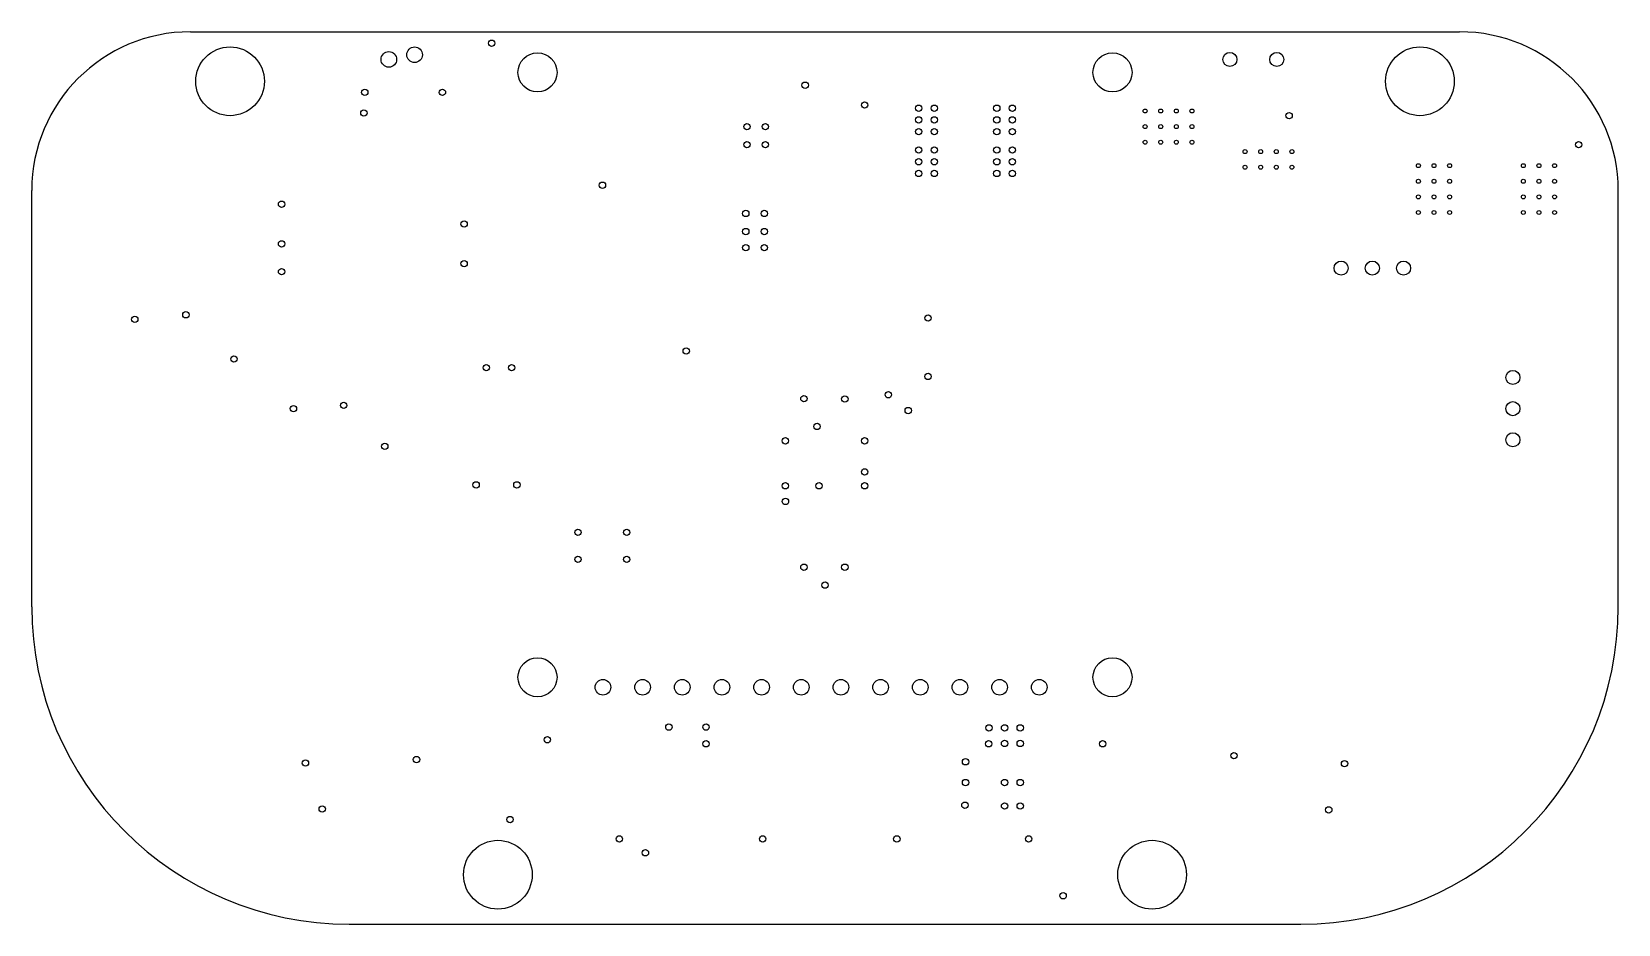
# Model space of a CAD drawing. Header units: inches. Extents: x -51 to 51, y -29 to 29.
import ezdxf

# ---------------------------------------------------------------- set-up
doc = ezdxf.new("R2010")
doc.units = ezdxf.units.IN
for name, color, linetype in [('Pad Holes', 156, 'Continuous'), ('Top Dimensions', 56, 'Continuous'), ('Via Holes', 16, 'Continuous')]:
    doc.layers.add(name, color=color, linetype=linetype)

msp = doc.modelspace()

# ---------------------------------------------------------------- linework, layer by layer
at = {"layer": 'Pad Holes'}
for centre, radius in [((-26.28, 27.1), 0.5), ((-27.93, 26.8), 0.5), ((25.93, 26.8), 0.45), ((28.93, 26.8), 0.45), ((33.05, 13.44), 0.45), ((35.05, 13.44), 0.45), ((37.05, 13.44), 0.45), ((44.05, 6.44), 0.45), ((44.05, 4.44), 0.45), ((44.05, 2.45), 0.45), ((-14.22, -13.4), 0.5), ((-11.68, -13.4), 0.5), ((-9.14, -13.4), 0.5), ((-6.6, -13.4), 0.5), ((-4.06, -13.4), 0.5), ((-1.52, -13.4), 0.5), ((1.02, -13.4), 0.5), ((3.56, -13.4), 0.5), ((6.1, -13.4), 0.5), ((8.64, -13.4), 0.5), ((11.18, -13.4), 0.5), ((13.72, -13.4), 0.5)]:
    msp.add_circle(centre, radius, dxfattribs=at)
at = {"layer": 'Top Dimensions'}
for p, q in [((-40.64, 28.57), (40.64, 28.57)), ((-50.8, -8.25), (-50.8, 18.41)), ((50.8, -8.25), (50.8, 18.41)), ((-30.48, -28.57), (30.48, -28.57))]:
    msp.add_line(p, q, dxfattribs=at)
for centre, radius, start, end in [((-40.64, 18.41), 10.16, 90, 180), ((40.64, 18.41), 10.16, 0, 90), ((-30.48, -8.25), 20.32, 180, 270), ((30.48, -8.25), 20.32, 270, 0)]:
    msp.add_arc(centre, radius, start, end, dxfattribs=at)
at = {"layer": 'Via Holes'}
for centre, radius in [((-38.1, 25.4), 2.2), ((-21.35, 27.84), 0.203), ((38.1, 25.4), 2.2), ((-18.41, 25.97), 1.25), ((18.41, 25.97), 1.25), ((-29.47, 24.69), 0.203), ((-24.5, 24.69), 0.203), ((-1.27, 25.15), 0.203), ((-29.53, 23.37), 0.203), ((2.54, 23.88), 0.203), ((6, 23.68), 0.203), ((7, 23.68), 0.203), ((11, 23.68), 0.203), ((12, 23.68), 0.203), ((20.5, 23.5), 0.127), ((21.5, 23.5), 0.127), ((22.5, 23.5), 0.127), ((23.5, 23.5), 0.127), ((29.72, 23.2), 0.203), ((-5, 22.5), 0.203), ((-3.82, 22.5), 0.203), ((6, 22.93), 0.203), ((6, 22.18), 0.203), ((7, 22.93), 0.203), ((7, 22.18), 0.203), ((11, 22.93), 0.203), ((11, 22.18), 0.203), ((12, 22.93), 0.203), ((12, 22.18), 0.203), ((20.5, 22.5), 0.127), ((21.5, 22.5), 0.127), ((22.5, 22.5), 0.127), ((23.5, 22.5), 0.127), ((-5, 21.34), 0.203), ((-3.82, 21.34), 0.203), ((20.5, 21.5), 0.127), ((21.5, 21.5), 0.127), ((22.5, 21.5), 0.127), ((23.5, 21.5), 0.127), ((48.26, 21.34), 0.203), ((6, 21), 0.203), ((6, 20.25), 0.203), ((7, 21), 0.203), ((7, 20.25), 0.203), ((11, 21), 0.203), ((11, 20.25), 0.203), ((12, 21), 0.203), ((12, 20.25), 0.203), ((26.9, 20.9), 0.127), ((27.9, 20.9), 0.127), ((28.9, 20.9), 0.127), ((29.9, 20.9), 0.127), ((6, 19.5), 0.203), ((7, 19.5), 0.203), ((11, 19.5), 0.203), ((12, 19.5), 0.203), ((26.9, 19.9), 0.127), ((27.9, 19.9), 0.127), ((28.9, 19.9), 0.127), ((29.9, 19.9), 0.127), ((38, 20), 0.127), ((39, 20), 0.127), ((40, 20), 0.127), ((44.72, 20), 0.127), ((45.72, 20), 0.127), ((46.72, 20), 0.127), ((-14.25, 18.75), 0.203), ((38, 19), 0.127), ((39, 19), 0.127), ((40, 19), 0.127), ((44.72, 19), 0.127), ((45.72, 19), 0.127), ((46.72, 19), 0.127), ((-34.8, 17.53), 0.203), ((38, 18), 0.127), ((39, 18), 0.127), ((40, 18), 0.127), ((44.72, 18), 0.127), ((45.72, 18), 0.127), ((46.72, 18), 0.127), ((-23.11, 16.26), 0.203), ((-5.07, 16.94), 0.203), ((-3.89, 16.94), 0.203), ((38, 17), 0.127), ((39, 17), 0.127), ((40, 17), 0.127), ((44.72, 17), 0.127), ((45.72, 17), 0.127), ((46.72, 17), 0.127), ((-5.07, 15.78), 0.203), ((-3.89, 15.78), 0.203), ((-34.8, 14.99), 0.203), ((-5.07, 14.75), 0.203), ((-3.89, 14.75), 0.203), ((-34.8, 13.21), 0.203), ((-23.11, 13.72), 0.203), ((-44.2, 10.16), 0.203), ((-40.93, 10.45), 0.203), ((6.6, 10.25), 0.203), ((-8.89, 8.13), 0.203), ((-37.85, 7.62), 0.203), ((-21.69, 7.06), 0.203), ((-20.07, 7.06), 0.203), ((6.6, 6.5), 0.203), ((-1.35, 5.08), 0.203), ((1.27, 5.06), 0.203), ((4.06, 5.33), 0.203), ((-34.04, 4.44), 0.203), ((-30.82, 4.65), 0.203), ((5.33, 4.32), 0.203), ((-0.51, 3.3), 0.203), ((-28.19, 2.03), 0.203), ((-2.54, 2.38), 0.203), ((2.54, 2.38), 0.203), ((2.54, 0.39), 0.203), ((-22.34, -0.44), 0.203), ((-19.73, -0.44), 0.203), ((-2.54, -0.5), 0.203), ((-0.38, -0.5), 0.203), ((2.54, -0.5), 0.203), ((-2.53, -1.5), 0.203), ((-15.82, -3.48), 0.203), ((-12.7, -3.48), 0.203), ((-15.82, -5.21), 0.203), ((-12.7, -5.21), 0.203), ((-1.35, -5.71), 0.203), ((1.27, -5.71), 0.203), ((0, -6.86), 0.203), ((-18.41, -12.76), 1.25), ((18.41, -12.76), 1.25), ((-10, -15.95), 0.203), ((-7.62, -15.95), 0.203), ((10.5, -16), 0.203), ((11.5, -16), 0.203), ((12.5, -16), 0.203), ((-17.78, -16.76), 0.203), ((-7.62, -17.02), 0.203), ((10.48, -17.02), 0.203), ((11.5, -17), 0.203), ((12.5, -17), 0.203), ((17.78, -17.02), 0.203), ((-33.27, -18.25), 0.203), ((-26.16, -18.03), 0.203), ((9, -18.17), 0.203), ((26.19, -17.78), 0.203), ((33.27, -18.29), 0.203), ((9, -19.5), 0.203), ((11.5, -19.5), 0.203), ((12.5, -19.5), 0.203), ((-32.2, -21.19), 0.203), ((8.96, -20.95), 0.203), ((11.5, -21), 0.203), ((12.5, -21), 0.203), ((32.26, -21.25), 0.203), ((-20.17, -21.87), 0.203), ((-20.95, -25.4), 2.2), ((-13.17, -23.11), 0.203), ((-3.99, -23.11), 0.203), ((4.6, -23.11), 0.203), ((13.04, -23.11), 0.203), ((20.95, -25.4), 2.2), ((-11.5, -24), 0.203), ((15.25, -26.75), 0.203)]:
    msp.add_circle(centre, radius, dxfattribs=at)

doc.saveas('drawing.dxf')
